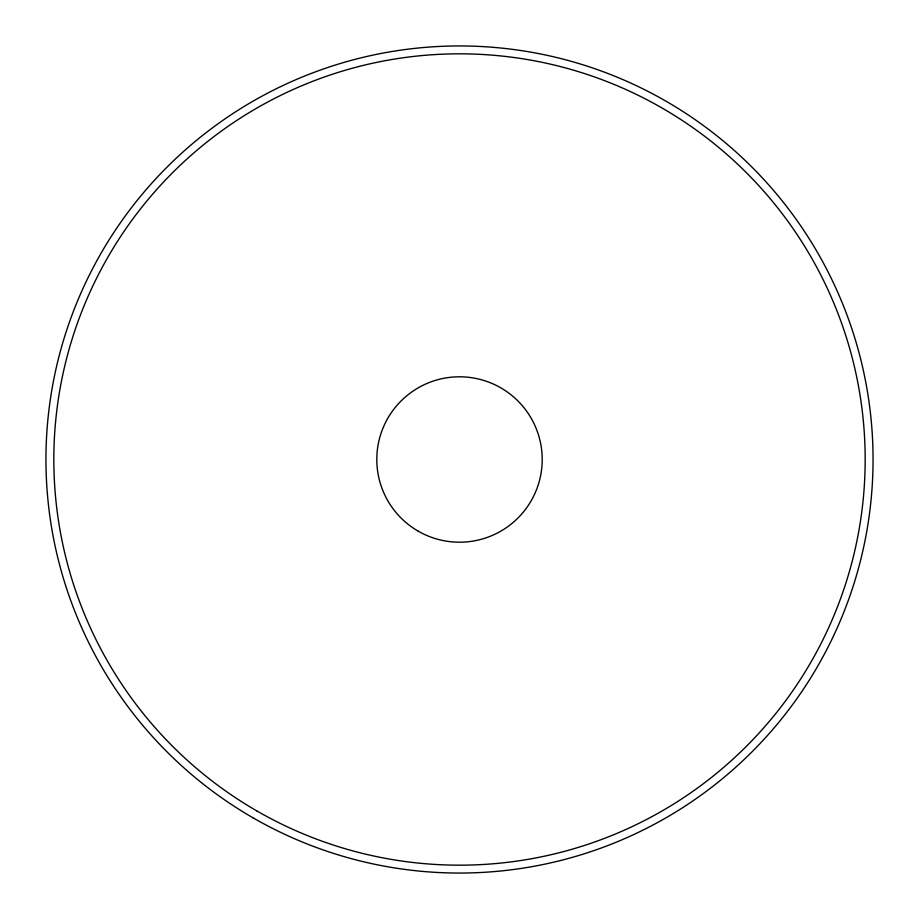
<?xml version="1.0" encoding="UTF-8"?>
<svg xmlns="http://www.w3.org/2000/svg" width="919" height="919" viewBox="0 0 919 919"><rect width="100%" height="100%" fill="white"/><g stroke="black" fill="none" stroke-linecap="round" stroke-linejoin="round"><path stroke-width="1.38" d="M252.725 817.646A413.55 413.55 0 0 0 873.05 459.5A413.55 413.55 0 0 0 252.725 101.354A413.55 413.55 0 0 0 252.725 817.646M256.665 810.822A405.67 405.67 0 0 0 865.17 459.5A405.67 405.67 0 0 0 256.665 108.178A405.67 405.67 0 0 0 256.665 810.822M418.145 531.125A82.71 82.71 0 0 0 542.21 459.5A82.71 82.71 0 0 0 418.145 387.875A82.71 82.71 0 0 0 418.145 531.125"/></g></svg>
